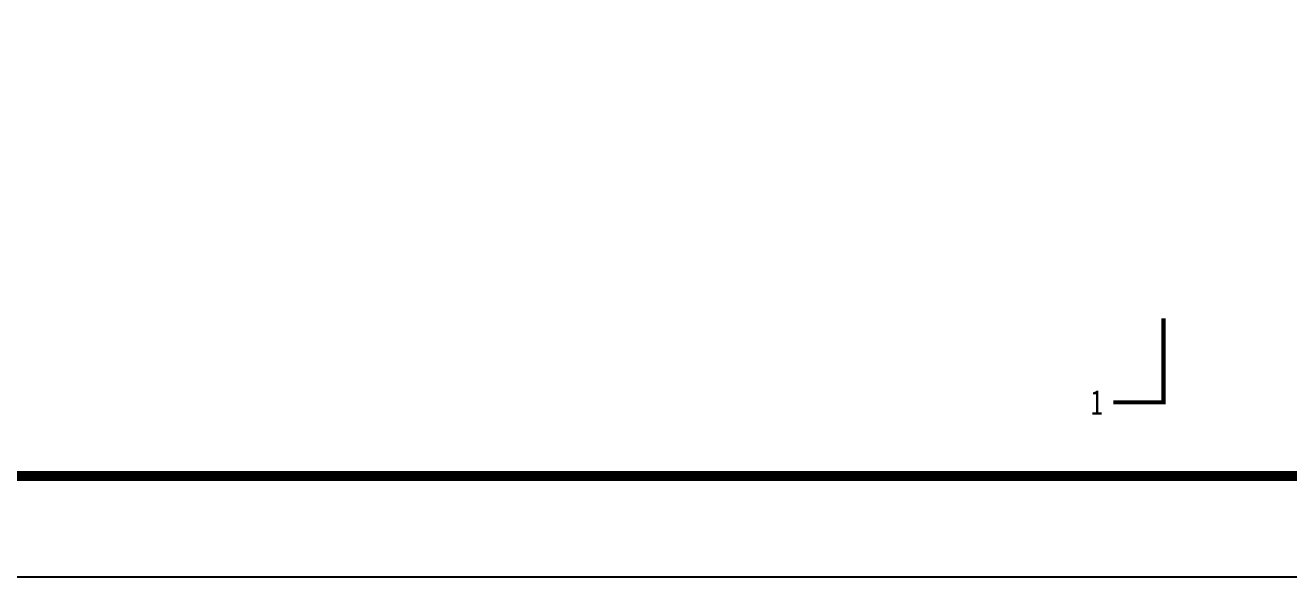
# Model space of a CAD drawing. Header units: millimetres. Extents: x -633009578 to 5705885, y -633235091 to 2571734.
# Drawn here: x 3601620 to 3639297, y 2039260 to 2055703 of the extents above; entities that cross this region are included whole.
import ezdxf
from ezdxf.enums import TextEntityAlignment as Align

# ---------------------------------------------------------------- set-up
doc = ezdxf.new("R2010")
doc.units = ezdxf.units.MM
doc.header["$LTSCALE"] = 1000
doc.header["$MEASUREMENT"] = 0
for name, color, linetype in [('DIM_SYMB', 3, 'Continuous'), ('PUB_TEXT', 7, 'Continuous'), ('设备-箱柜', 3, 'Continuous'), ('院图签、封面151013$0$PUB_TITLE', 153, 'Continuous'), ('院图签、封面151013$0$图签文字', 4, 'Continuous')]:
    doc.layers.add(name, color=color, linetype=linetype)
doc.styles.add('_TCH_LABEL', font='simhei.ttf', dxfattribs={"bigfont": 'GBCBIG'})
doc.styles.add('院图签、封面151013$0$-宋体', font='simhei.ttf', dxfattribs={"width": 0.8})

# ---------------------------------------------------------------- blocks, each defined once
blk = doc.blocks.new('建筑图框_A1')
at = {"layer": '院图签、封面151013$0$PUB_TITLE'}
blk.add_lwpolyline([(0, 0), (84100, 0), (84100, 59400), (0, 59400)], close=True, dxfattribs=at)
at = {"layer": '院图签、封面151013$0$PUB_TITLE', "const_width": 100}
blk.add_lwpolyline([(2500, 1000), (83100, 1000), (83100, 58400), (2500, 58400)], close=True, dxfattribs=at)
at = {"layer": '院图签、封面151013$0$图签文字', "color": 6, "style": '院图签、封面151013$0$-宋体'}
for tag, height, width, p in [('工程主持人', 400, 0.8, (79991, 29506)), ('审定', 400, 0.8, (79991, 28706)), ('审核', 400, 0.8, (79991, 27906)), ('专业负责人', 400, 0.8, (79991, 27106)), ('校对', 400, 0.8, (79991, 26306)), ('设计', 400, 0.8, (79991, 25506)), ('方案设计人', 400, 0.8, (79991, 24707)), ('工程编号', 300, 0.7, (81000, 8700)), ('版次', 300, 0.7, (78738, 3006)), ('日期', 300, 0.7, (82038, 3000)), ('图号', 200, 0.7, (82538, 2400)), ('比例', 300, 0.7, (78738, 2200)), ('图号_X施', 300, 0.7, (81538, 2200)), ('图号_总数', 200, 0.7, (82538, 2000))]:
    blk.add_attdef(tag, text='', height=height, dxfattribs=dict(at, width=width)).set_placement(p, align=Align.MIDDLE_CENTER)
at = {"layer": '院图签、封面151013$0$图签文字', "color": 6, "style": '院图签、封面151013$0$-宋体', "width": 0.7}
for tag, p in [('建设单位_001', (80936, 7446)), ('工程名称_001', (80934, 6045)), ('图名_001', (79743, 4060))]:
    blk.add_attdef(tag, p, '', height=300, dxfattribs=at)

msp = doc.modelspace()

# ---------------------------------------------------------------- linework, layer by layer
at = {"layer": 'DIM_SYMB', "const_width": 125}
msp.add_lwpolyline([(3634064.4, 2044460.3), (3635564.4, 2044460.3), (3635564.4, 2046960.3)], dxfattribs=at)

# ---------------------------------------------------------------- block references
at = {"layer": '设备-箱柜', "xscale": 3, "yscale": 3}
msp.add_blockref('建筑图框_A1', (3481955.4, 2039260.2, 0), dxfattribs=at)

# ---------------------------------------------------------------- texts
at = {"layer": 'PUB_TEXT', "style": '_TCH_LABEL', "width": 0.705882}
msp.add_text('1', height=743.8, dxfattribs=at).set_placement((3633395.8, 2044088.4))

doc.saveas('drawing.dxf')
